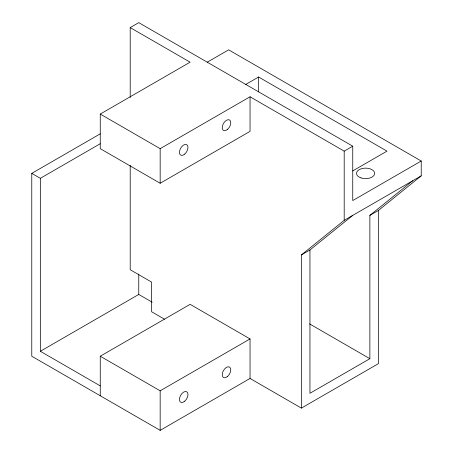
<?xml version="1.0" encoding="UTF-8"?>
<svg xmlns="http://www.w3.org/2000/svg" width="453" height="453" viewBox="0 0 453 453"><rect width="100%" height="100%" fill="white"/><g stroke="black" fill="none" stroke-linecap="round" stroke-linejoin="round"><path stroke-width="0.68" d="M100.249 133.839L31.772 173.374L31.772 356.222L160.164 430.35L250.039 378.459L301.398 408.113L301.398 254.914L344.195 220.322L421.228 175.843L421.228 161.019L228.64 49.83L207.242 62.186M301.398 254.914L309.954 249.971L352.751 215.379M309.954 249.971L309.954 393.289L369.869 358.697L369.869 215.379L412.666 180.787M369.869 215.379L378.431 210.441L421.228 175.843M130.204 97.486L130.204 27.593L138.765 22.65L352.751 146.194L352.751 200.554L421.228 161.019M100.249 114.071L160.164 148.663L250.039 96.778L250.039 131.37L160.164 183.255L100.249 148.663L100.249 114.071L190.124 62.186L130.204 27.593M31.772 173.374L40.334 178.318L100.249 143.726M245.758 84.422L258.601 77.01L386.992 151.138L352.751 170.906M250.039 96.778L344.195 151.138L352.751 146.194M40.334 178.318L40.334 351.279L138.765 294.45L152.214 302.219M100.249 395.758L100.249 356.222L190.124 304.337L250.039 338.929L250.039 378.459M100.249 356.222L160.164 390.814L250.039 338.929M301.398 408.113L378.431 363.634L378.431 210.441M309.575 323.884L369.869 358.697M164.445 319.161L151.602 311.749L151.602 282.094L130.204 269.745L130.204 165.26M40.334 351.279L100.249 385.877M344.195 151.138L344.195 220.322M258.601 77.01L258.601 91.834M160.164 148.663L160.164 183.255M160.164 390.814L160.164 430.35M138.765 273.98L138.765 294.45M361.052 177.916A9.077 5.243 0 0 0 374.671 173.374A9.077 5.243 0 0 0 361.052 168.833A9.077 5.243 0 0 0 361.052 177.916M184.813 401.126A6.053 3.494 -60 0 0 186.727 391.749A6.053 3.494 -60 0 0 179.569 398.102A6.053 3.494 -60 0 0 184.813 401.126M227.61 376.42A6.053 3.494 -60 0 0 229.524 367.043A6.053 3.494 -60 0 0 222.366 373.391A6.053 3.494 -60 0 0 227.61 376.42M184.813 154.037A6.053 3.494 -60 0 0 186.727 144.66A6.053 3.494 -60 0 0 179.569 151.008A6.053 3.494 -60 0 0 184.813 154.037M227.61 129.326A6.053 3.494 -60 0 0 229.524 119.949A6.053 3.494 -60 0 0 222.366 126.302A6.053 3.494 -60 0 0 227.61 129.326"/></g></svg>
